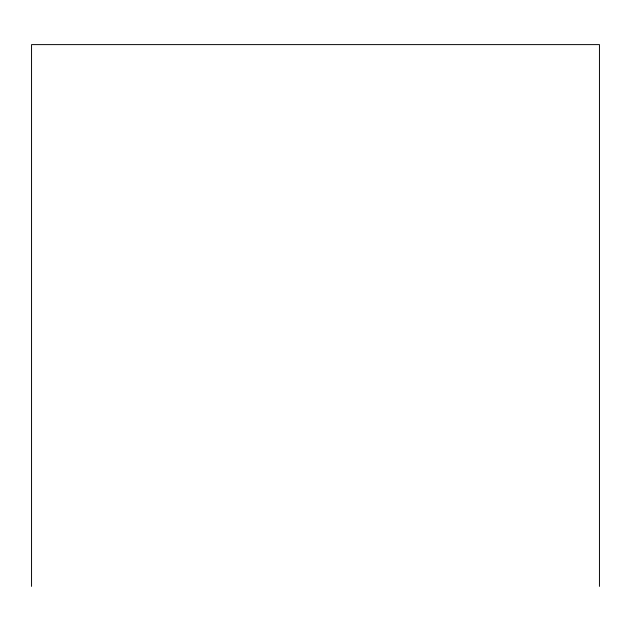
<?xml version="1.0" encoding="UTF-8"?>
<svg xmlns="http://www.w3.org/2000/svg" width="631" height="631" viewBox="0 0 631 631"><rect width="100%" height="100%" fill="white"/><g stroke="black" fill="none" stroke-linecap="round" stroke-linejoin="round"><path stroke-width="0.95" d="M599.45 586.388L599.45 44.612L31.55 44.612L31.55 586.388"/></g></svg>
